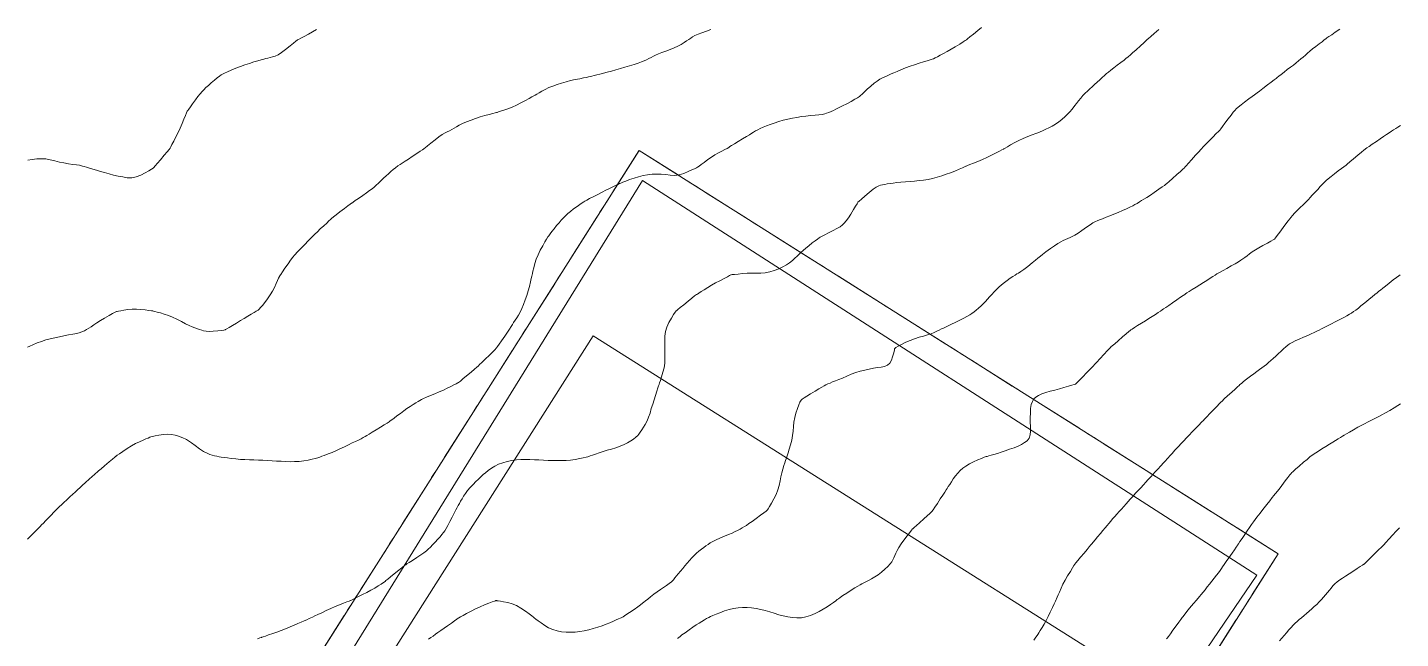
# Model space of a CAD drawing. Extents: x 1167426 to 1167809, y 644566 to 644831.
# Drawn here: x 1167426.5 to 1167653.6, y 644730.4 to 644831.5 of the extents above; entities that cross this region are included whole.
import ezdxf

# ---------------------------------------------------------------- set-up
doc = ezdxf.new("R2010")
doc.units = 0
doc.linetypes.add('DASHED', pattern=[6, 4, -2])
doc.linetypes.add('PHANTOM', pattern=[13, 8, -1, 1, -1, 1, -1])
for name, color, linetype, lineweight in [('C-SITE-N', 6, 'Continuous', 0), ('C-STRM-AREA', 150, 'PHANTOM', 0), ('C-TOPO-MAJR-E', 32, 'DASHED', 0), ('V-PROP-BNDY', 7, 'Continuous', 0)]:
    doc.layers.add(name, color=color, linetype=linetype, lineweight=lineweight)

msp = doc.modelspace()

# ---------------------------------------------------------------- linework, layer by layer
at = {"layer": 'C-SITE-N'}
for points in [[(1167533.69, 644634.31), (1167451.56, 644682.1), (1167528.24, 644806.15), (1167629.87, 644740.82), (1167561.87, 644640.88), (1167559.79, 644637.99), (1167557.21, 644635.52), (1167554.24, 644633.53), (1167550.95, 644632.1), (1167547.45, 644631.28), (1167543.86, 644631.09), (1167540.29, 644631.55), (1167536.87, 644632.63), (1167533.69, 644634.31)], [(1167545.41, 644656.48), (1167569.17, 644661.81), (1167608.85, 644724.39), (1167520.07, 644780.45), (1167471.28, 644703.49), (1167545.41, 644656.48)]]:
    msp.add_lwpolyline(points, close=True, dxfattribs=at)
at = {"layer": 'C-STRM-AREA'}
msp.add_lwpolyline([(1167531.22, 644629.96), (1167446.77, 644683.51), (1167527.68, 644811.12), (1167633.37, 644744.38), (1167565.72, 644637.69), (1167563.07, 644634.23), (1167559.87, 644631.28), (1167556.2, 644628.93), (1167552.18, 644627.25), (1167547.92, 644626.3), (1167543.57, 644626.1), (1167539.25, 644626.66), (1167535.09, 644627.96), (1167531.22, 644629.96)], close=True, dxfattribs=at)
at = {"layer": 'C-TOPO-MAJR-E'}
for points in [[(1167539.53, 644831.15), (1167538.8, 644830.88), (1167538.06, 644830.61), (1167537.42, 644830.36), (1167536.91, 644830.13), (1167536.51, 644829.91), (1167536.22, 644829.72), (1167535.89, 644829.49), (1167535.52, 644829.24), (1167535.1, 644828.96), (1167534.63, 644828.66), (1167534.1, 644828.36), (1167533.49, 644828.08), (1167532.82, 644827.81), (1167532.07, 644827.55), (1167531.42, 644827.31), (1167530.86, 644827.09), (1167530.4, 644826.89), (1167530.04, 644826.7), (1167529.67, 644826.52), (1167529.3, 644826.33), (1167528.92, 644826.14), (1167528.53, 644825.96), (1167528.05, 644825.76), (1167527.49, 644825.56), (1167526.83, 644825.35), (1167526.08, 644825.14), (1167525.33, 644824.92), (1167524.58, 644824.7), (1167523.83, 644824.48), (1167523.09, 644824.26), (1167522.4, 644824.07), (1167521.76, 644823.9), (1167521.19, 644823.75), (1167520.68, 644823.62), (1167520.23, 644823.51), (1167519.86, 644823.42), (1167519.55, 644823.35), (1167519.32, 644823.29), (1167518.96, 644823.21), (1167518.47, 644823.11), (1167517.85, 644822.99), (1167517.1, 644822.84), (1167516.35, 644822.67), (1167515.6, 644822.48), (1167514.85, 644822.27), (1167514.1, 644822.03), (1167513.4, 644821.78), (1167512.75, 644821.51), (1167512.15, 644821.22), (1167511.6, 644820.91), (1167511.14, 644820.64), (1167510.76, 644820.44), (1167510.48, 644820.28), (1167510.28, 644820.17), (1167509.95, 644819.99), (1167509.48, 644819.73), (1167508.86, 644819.39), (1167508.12, 644818.98), (1167507.38, 644818.61), (1167506.67, 644818.29), (1167505.97, 644818.01), (1167505.29, 644817.79), (1167504.76, 644817.61), (1167504.39, 644817.49), (1167504.17, 644817.42), (1167504.1, 644817.4), (1167503.86, 644817.34), (1167503.45, 644817.23), (1167502.88, 644817.08), (1167502.13, 644816.89), (1167501.38, 644816.67), (1167500.63, 644816.43), (1167499.88, 644816.15), (1167499.13, 644815.85), (1167498.48, 644815.57), (1167497.91, 644815.3), (1167497.44, 644815.04), (1167497.06, 644814.81), (1167496.68, 644814.59), (1167496.31, 644814.38), (1167495.94, 644814.2), (1167495.57, 644814.03), (1167495.11, 644813.75), (1167494.57, 644813.38), (1167493.94, 644812.9), (1167493.22, 644812.32), (1167492.68, 644811.88), (1167492.3, 644811.58), (1167492.1, 644811.42), (1167492.07, 644811.39), (1167491.86, 644811.25), (1167491.47, 644810.99), (1167490.9, 644810.61), (1167490.15, 644810.12), (1167489.5, 644809.69), (1167488.95, 644809.33), (1167488.49, 644809.03), (1167488.12, 644808.8), (1167487.76, 644808.55), (1167487.38, 644808.27), (1167487, 644807.96), (1167486.62, 644807.63), (1167486.22, 644807.27), (1167485.81, 644806.9), (1167485.39, 644806.51), (1167484.97, 644806.09), (1167484.56, 644805.71), (1167484.19, 644805.37), (1167483.84, 644805.06), (1167483.52, 644804.79), (1167483.1, 644804.47), (1167482.59, 644804.09), (1167481.98, 644803.67), (1167481.27, 644803.19), (1167480.73, 644802.82), (1167480.35, 644802.57), (1167480.15, 644802.42), (1167480.11, 644802.39), (1167479.89, 644802.22), (1167479.5, 644801.93), (1167478.93, 644801.5), (1167478.18, 644800.94), (1167477.57, 644800.48), (1167477.12, 644800.12), (1167476.81, 644799.87), (1167476.64, 644799.71), (1167476.37, 644799.46), (1167476, 644799.11), (1167475.52, 644798.67), (1167474.94, 644798.13), (1167474.45, 644797.67), (1167474.05, 644797.29), (1167473.74, 644797), (1167473.53, 644796.8), (1167473.24, 644796.5), (1167472.87, 644796.12), (1167472.41, 644795.64), (1167471.87, 644795.08), (1167471.43, 644794.61), (1167471.07, 644794.24), (1167470.81, 644793.96), (1167470.64, 644793.77), (1167470.38, 644793.44), (1167470.03, 644792.98), (1167469.6, 644792.37), (1167469.08, 644791.62), (1167468.67, 644791.03), (1167468.38, 644790.61), (1167468.21, 644790.34), (1167468.16, 644790.24), (1167468.04, 644790), (1167467.87, 644789.62), (1167467.64, 644789.12), (1167467.35, 644788.47), (1167467.01, 644787.83), (1167466.64, 644787.21), (1167466.22, 644786.59), (1167465.77, 644785.98), (1167465.38, 644785.49), (1167465.06, 644785.11), (1167464.81, 644784.86), (1167464.63, 644784.72), (1167464.35, 644784.53), (1167463.98, 644784.3), (1167463.51, 644784.01), (1167462.94, 644783.68), (1167462.34, 644783.33), (1167461.72, 644782.96), (1167461.07, 644782.56), (1167460.4, 644782.14), (1167459.88, 644781.82), (1167459.5, 644781.6), (1167459.28, 644781.47), (1167459.2, 644781.43), (1167458.96, 644781.39), (1167458.55, 644781.34), (1167457.97, 644781.28), (1167457.22, 644781.21), (1167456.58, 644781.19), (1167456.05, 644781.21), (1167455.63, 644781.26), (1167455.32, 644781.36), (1167454.97, 644781.48), (1167454.6, 644781.62), (1167454.2, 644781.78), (1167453.76, 644781.95), (1167453.24, 644782.18), (1167452.65, 644782.46), (1167451.98, 644782.8), (1167451.23, 644783.19), (1167450.51, 644783.53), (1167449.81, 644783.82), (1167449.13, 644784.05), (1167448.48, 644784.24), (1167447.96, 644784.38), (1167447.59, 644784.48), (1167447.35, 644784.54), (1167447.26, 644784.56), (1167447, 644784.6), (1167446.58, 644784.66), (1167445.99, 644784.73), (1167445.24, 644784.82), (1167444.51, 644784.86), (1167443.8, 644784.85), (1167443.11, 644784.79), (1167442.44, 644784.68), (1167441.92, 644784.59), (1167441.54, 644784.53), (1167441.32, 644784.49), (1167441.24, 644784.48), (1167441, 644784.36), (1167440.58, 644784.14), (1167440, 644783.8), (1167439.26, 644783.36), (1167438.59, 644782.96), (1167437.99, 644782.59), (1167437.48, 644782.26), (1167437.05, 644781.96), (1167436.64, 644781.7), (1167436.27, 644781.48), (1167435.93, 644781.29), (1167435.61, 644781.14), (1167435.19, 644781), (1167434.66, 644780.86), (1167434.02, 644780.72), (1167433.27, 644780.59), (1167432.52, 644780.45), (1167431.77, 644780.3), (1167431.02, 644780.14), (1167430.27, 644779.97), (1167429.54, 644779.77), (1167428.81, 644779.53), (1167428.1, 644779.27), (1167427.4, 644778.97), (1167426.87, 644778.74), (1167426.49, 644778.57)], [(1167584.31, 644831.47), (1167583.71, 644830.98), (1167582.96, 644830.36), (1167582.4, 644829.9), (1167582.02, 644829.59), (1167581.83, 644829.43), (1167581.82, 644829.43), (1167581.63, 644829.31), (1167581.26, 644829.08), (1167580.7, 644828.73), (1167579.96, 644828.27), (1167579.27, 644827.86), (1167578.62, 644827.48), (1167578.03, 644827.15), (1167577.48, 644826.86), (1167577.02, 644826.62), (1167576.65, 644826.43), (1167576.36, 644826.3), (1167576.16, 644826.22), (1167575.82, 644826.1), (1167575.34, 644825.95), (1167574.73, 644825.76), (1167573.98, 644825.55), (1167573.23, 644825.31), (1167572.49, 644825.05), (1167571.74, 644824.77), (1167570.99, 644824.46), (1167570.35, 644824.2), (1167569.81, 644823.98), (1167569.37, 644823.79), (1167569.04, 644823.65), (1167568.69, 644823.49), (1167568.31, 644823.31), (1167567.92, 644823.11), (1167567.5, 644822.9), (1167567.04, 644822.6), (1167566.54, 644822.23), (1167565.99, 644821.77), (1167565.41, 644821.24), (1167564.93, 644820.8), (1167564.55, 644820.46), (1167564.28, 644820.21), (1167564.12, 644820.06), (1167563.81, 644819.85), (1167563.36, 644819.58), (1167562.76, 644819.24), (1167562.01, 644818.85), (1167561.34, 644818.5), (1167560.75, 644818.21), (1167560.24, 644817.95), (1167559.82, 644817.75), (1167559.42, 644817.57), (1167559.04, 644817.42), (1167558.69, 644817.29), (1167558.37, 644817.19), (1167557.94, 644817.09), (1167557.41, 644817.01), (1167556.77, 644816.95), (1167556.02, 644816.89), (1167555.27, 644816.82), (1167554.52, 644816.72), (1167553.77, 644816.6), (1167553.03, 644816.47), (1167552.28, 644816.31), (1167551.53, 644816.12), (1167550.78, 644815.9), (1167550.03, 644815.66), (1167549.35, 644815.43), (1167548.74, 644815.2), (1167548.19, 644814.98), (1167547.72, 644814.77), (1167547.29, 644814.56), (1167546.92, 644814.36), (1167546.59, 644814.17), (1167546.32, 644813.98), (1167545.93, 644813.73), (1167545.42, 644813.41), (1167544.79, 644813.03), (1167544.04, 644812.59), (1167543.44, 644812.23), (1167542.98, 644811.95), (1167542.67, 644811.75), (1167542.5, 644811.63), (1167542.23, 644811.47), (1167541.86, 644811.27), (1167541.38, 644811.02), (1167540.8, 644810.73), (1167540.21, 644810.39), (1167539.63, 644810.02), (1167539.03, 644809.6), (1167538.44, 644809.15), (1167537.95, 644808.78), (1167537.58, 644808.51), (1167537.31, 644808.33), (1167537.16, 644808.24), (1167536.86, 644808.1), (1167536.41, 644807.89), (1167535.81, 644807.63), (1167535.06, 644807.31), (1167534.31, 644807.1), (1167533.56, 644807), (1167532.82, 644807.01), (1167532.07, 644807.14), (1167531.32, 644807.21), (1167530.57, 644807.22), (1167529.82, 644807.19), (1167529.07, 644807.09), (1167528.33, 644806.95), (1167527.58, 644806.78), (1167526.83, 644806.55), (1167526.08, 644806.29), (1167525.47, 644806.06), (1167524.99, 644805.88), (1167524.65, 644805.73), (1167524.44, 644805.63), (1167524.15, 644805.48), (1167523.78, 644805.3), (1167523.32, 644805.09), (1167522.78, 644804.83), (1167522.18, 644804.55), (1167521.54, 644804.22), (1167520.84, 644803.86), (1167520.09, 644803.47), (1167519.49, 644803.15), (1167519.02, 644802.91), (1167518.7, 644802.73), (1167518.53, 644802.63), (1167518.25, 644802.45), (1167517.88, 644802.19), (1167517.4, 644801.85), (1167516.83, 644801.44), (1167516.32, 644801.04), (1167515.87, 644800.67), (1167515.48, 644800.32), (1167515.16, 644799.98), (1167514.8, 644799.6), (1167514.43, 644799.16), (1167514.03, 644798.68), (1167513.61, 644798.15), (1167513.26, 644797.69), (1167512.97, 644797.32), (1167512.75, 644797.02), (1167512.59, 644796.81), (1167512.37, 644796.46), (1167512.08, 644795.98), (1167511.73, 644795.36), (1167511.31, 644794.61), (1167510.95, 644793.87), (1167510.65, 644793.14), (1167510.42, 644792.41), (1167510.25, 644791.69), (1167510.12, 644791.14), (1167510.03, 644790.76), (1167509.98, 644790.56), (1167509.97, 644790.54), (1167509.92, 644790.33), (1167509.83, 644789.94), (1167509.69, 644789.38), (1167509.52, 644788.63), (1167509.32, 644787.88), (1167509.09, 644787.13), (1167508.84, 644786.38), (1167508.56, 644785.63), (1167508.28, 644784.96), (1167508, 644784.38), (1167507.72, 644783.87), (1167507.43, 644783.45), (1167507.16, 644783.05), (1167506.92, 644782.67), (1167506.71, 644782.32), (1167506.52, 644782), (1167506.25, 644781.57), (1167505.89, 644781.04), (1167505.45, 644780.39), (1167504.93, 644779.64), (1167504.52, 644779.07), (1167504.24, 644778.67), (1167504.09, 644778.45), (1167504.05, 644778.4), (1167503.85, 644778.18), (1167503.47, 644777.81), (1167502.92, 644777.27), (1167502.2, 644776.58), (1167501.65, 644776.04), (1167501.28, 644775.68), (1167501.08, 644775.48), (1167501.05, 644775.44), (1167500.84, 644775.26), (1167500.45, 644774.93), (1167499.88, 644774.45), (1167499.13, 644773.82), (1167498.54, 644773.32), (1167498.1, 644772.97), (1167497.81, 644772.75), (1167497.67, 644772.66), (1167497.41, 644772.52), (1167497.04, 644772.33), (1167496.55, 644772.08), (1167495.94, 644771.78), (1167495.29, 644771.48), (1167494.61, 644771.18), (1167493.9, 644770.87), (1167493.15, 644770.56), (1167492.52, 644770.29), (1167492.03, 644770.07), (1167491.65, 644769.89), (1167491.41, 644769.75), (1167491.1, 644769.56), (1167490.72, 644769.34), (1167490.29, 644769.06), (1167489.78, 644768.75), (1167489.26, 644768.4), (1167488.73, 644768.03), (1167488.18, 644767.62), (1167487.61, 644767.19), (1167487.13, 644766.84), (1167486.76, 644766.56), (1167486.48, 644766.36), (1167486.3, 644766.23), (1167485.98, 644766.02), (1167485.52, 644765.73), (1167484.91, 644765.34), (1167484.16, 644764.87), (1167483.54, 644764.48), (1167483.03, 644764.17), (1167482.64, 644763.94), (1167482.37, 644763.78), (1167482.05, 644763.61), (1167481.67, 644763.42), (1167481.25, 644763.21), (1167480.77, 644762.98), (1167480.22, 644762.72), (1167479.61, 644762.42), (1167478.93, 644762.09), (1167478.18, 644761.73), (1167477.51, 644761.41), (1167476.92, 644761.15), (1167476.41, 644760.95), (1167475.97, 644760.79), (1167475.57, 644760.65), (1167475.19, 644760.51), (1167474.85, 644760.39), (1167474.53, 644760.27), (1167474.11, 644760.15), (1167473.58, 644760.03), (1167472.94, 644759.9), (1167472.19, 644759.77), (1167471.44, 644759.68), (1167470.69, 644759.63), (1167469.94, 644759.62), (1167469.2, 644759.65), (1167468.45, 644759.69), (1167467.7, 644759.73), (1167466.95, 644759.77), (1167466.2, 644759.82), (1167465.45, 644759.86), (1167464.7, 644759.89), (1167463.96, 644759.91), (1167463.21, 644759.93), (1167462.46, 644759.97), (1167461.71, 644760.01), (1167460.96, 644760.08), (1167460.21, 644760.16), (1167459.56, 644760.24), (1167459.01, 644760.31), (1167458.55, 644760.38), (1167458.19, 644760.45), (1167457.83, 644760.53), (1167457.45, 644760.61), (1167457.07, 644760.7), (1167456.68, 644760.8), (1167456.2, 644761.01), (1167455.63, 644761.33), (1167454.97, 644761.77), (1167454.23, 644762.32), (1167453.61, 644762.76), (1167453.14, 644763.08), (1167452.8, 644763.3), (1167452.6, 644763.4), (1167452.32, 644763.52), (1167451.94, 644763.66), (1167451.48, 644763.82), (1167450.93, 644764.01), (1167450.33, 644764.11), (1167449.68, 644764.15), (1167448.99, 644764.11), (1167448.24, 644764), (1167447.64, 644763.9), (1167447.19, 644763.8), (1167446.89, 644763.72), (1167446.74, 644763.66), (1167446.48, 644763.54), (1167446.1, 644763.38), (1167445.62, 644763.18), (1167445.02, 644762.93), (1167444.38, 644762.61), (1167443.72, 644762.24), (1167443.01, 644761.8), (1167442.27, 644761.31), (1167441.72, 644760.93), (1167441.34, 644760.68), (1167441.15, 644760.55), (1167441.14, 644760.54), (1167440.95, 644760.38), (1167440.57, 644760.06), (1167440, 644759.59), (1167439.26, 644758.96), (1167438.66, 644758.46), (1167438.23, 644758.09), (1167437.95, 644757.84), (1167437.83, 644757.73), (1167437.58, 644757.51), (1167437.21, 644757.17), (1167436.71, 644756.72), (1167436.08, 644756.16), (1167435.56, 644755.7), (1167435.15, 644755.32), (1167434.85, 644755.04), (1167434.65, 644754.85), (1167434.37, 644754.59), (1167434, 644754.24), (1167433.53, 644753.81), (1167432.98, 644753.31), (1167432.5, 644752.87), (1167432.1, 644752.49), (1167431.78, 644752.19), (1167431.54, 644751.94), (1167431.23, 644751.63), (1167430.85, 644751.25), (1167430.41, 644750.79), (1167429.91, 644750.27), (1167429.48, 644749.82), (1167429.12, 644749.45), (1167428.83, 644749.15), (1167428.61, 644748.92), (1167428.32, 644748.62), (1167427.95, 644748.24), (1167427.49, 644747.79), (1167426.96, 644747.26), (1167426.5, 644746.8)], [(1167474.32, 644831.13), (1167473.67, 644830.76), (1167472.98, 644830.38), (1167472.26, 644829.99), (1167471.72, 644829.7), (1167471.34, 644829.5), (1167471.14, 644829.4), (1167471.11, 644829.38), (1167470.9, 644829.22), (1167470.51, 644828.9), (1167469.94, 644828.43), (1167469.2, 644827.82), (1167468.53, 644827.32), (1167467.95, 644826.96), (1167467.45, 644826.72), (1167467.03, 644826.6), (1167466.64, 644826.49), (1167466.26, 644826.4), (1167465.91, 644826.31), (1167465.58, 644826.23), (1167465.14, 644826.11), (1167464.6, 644825.95), (1167463.96, 644825.76), (1167463.21, 644825.52), (1167462.46, 644825.27), (1167461.71, 644825), (1167460.96, 644824.71), (1167460.21, 644824.4), (1167459.6, 644824.14), (1167459.11, 644823.92), (1167458.76, 644823.75), (1167458.54, 644823.62), (1167458.24, 644823.41), (1167457.86, 644823.12), (1167457.41, 644822.75), (1167456.89, 644822.29), (1167456.42, 644821.88), (1167456.02, 644821.51), (1167455.68, 644821.17), (1167455.4, 644820.88), (1167455.07, 644820.5), (1167454.7, 644820.04), (1167454.28, 644819.49), (1167453.81, 644818.85), (1167453.44, 644818.35), (1167453.17, 644817.97), (1167453, 644817.73), (1167452.93, 644817.61), (1167452.8, 644817.34), (1167452.62, 644816.91), (1167452.38, 644816.32), (1167452.08, 644815.57), (1167451.76, 644814.83), (1167451.43, 644814.09), (1167451.06, 644813.36), (1167450.68, 644812.63), (1167450.39, 644812.08), (1167450.19, 644811.71), (1167450.09, 644811.51), (1167450.08, 644811.49), (1167449.91, 644811.28), (1167449.59, 644810.9), (1167449.12, 644810.33), (1167448.5, 644809.58), (1167448, 644809), (1167447.63, 644808.57), (1167447.39, 644808.29), (1167447.28, 644808.18), (1167447.01, 644808), (1167446.58, 644807.74), (1167445.99, 644807.42), (1167445.24, 644807.01), (1167444.49, 644806.74), (1167443.75, 644806.61), (1167443, 644806.61), (1167442.25, 644806.74), (1167441.5, 644806.88), (1167440.75, 644807.05), (1167440, 644807.24), (1167439.26, 644807.45), (1167438.55, 644807.65), (1167437.9, 644807.84), (1167437.29, 644808.03), (1167436.73, 644808.2), (1167436.26, 644808.34), (1167435.88, 644808.46), (1167435.6, 644808.54), (1167435.42, 644808.59), (1167435.09, 644808.66), (1167434.62, 644808.74), (1167434.02, 644808.82), (1167433.27, 644808.92), (1167432.52, 644809.05), (1167431.77, 644809.2), (1167431.02, 644809.38), (1167430.27, 644809.58), (1167429.53, 644809.71), (1167428.78, 644809.76), (1167428.03, 644809.74), (1167427.28, 644809.64), (1167426.58, 644809.5)], [(1167613.65, 644831.13), (1167612.9, 644830.48), (1167612.34, 644829.99), (1167611.95, 644829.66), (1167611.74, 644829.48), (1167611.71, 644829.46), (1167611.51, 644829.27), (1167611.14, 644828.93), (1167610.59, 644828.43), (1167609.87, 644827.76), (1167609.3, 644827.25), (1167608.88, 644826.87), (1167608.62, 644826.64), (1167608.51, 644826.56), (1167608.26, 644826.37), (1167607.89, 644826.08), (1167607.38, 644825.7), (1167606.75, 644825.21), (1167606.19, 644824.78), (1167605.71, 644824.41), (1167605.31, 644824.09), (1167604.99, 644823.83), (1167604.65, 644823.53), (1167604.27, 644823.19), (1167603.87, 644822.82), (1167603.44, 644822.42), (1167603.03, 644822.03), (1167602.62, 644821.65), (1167602.23, 644821.29), (1167601.84, 644820.95), (1167601.47, 644820.58), (1167601.09, 644820.19), (1167600.72, 644819.77), (1167600.36, 644819.32), (1167600.03, 644818.91), (1167599.74, 644818.54), (1167599.49, 644818.2), (1167599.28, 644817.9), (1167598.98, 644817.55), (1167598.61, 644817.16), (1167598.15, 644816.73), (1167597.62, 644816.26), (1167597.08, 644815.84), (1167596.53, 644815.46), (1167595.99, 644815.14), (1167595.43, 644814.86), (1167594.97, 644814.63), (1167594.6, 644814.45), (1167594.31, 644814.32), (1167594.11, 644814.23), (1167593.78, 644814.09), (1167593.31, 644813.91), (1167592.7, 644813.69), (1167591.95, 644813.42), (1167591.21, 644813.12), (1167590.5, 644812.79), (1167589.8, 644812.43), (1167589.12, 644812.04), (1167588.59, 644811.74), (1167588.22, 644811.52), (1167588, 644811.39), (1167587.93, 644811.35), (1167587.69, 644811.22), (1167587.29, 644811.01), (1167586.71, 644810.71), (1167585.96, 644810.32), (1167585.21, 644809.96), (1167584.46, 644809.62), (1167583.71, 644809.3), (1167582.96, 644809), (1167582.39, 644808.77), (1167582, 644808.61), (1167581.78, 644808.52), (1167581.73, 644808.5), (1167581.52, 644808.41), (1167581.15, 644808.25), (1167580.61, 644808.02), (1167579.9, 644807.72), (1167579.19, 644807.44), (1167578.46, 644807.17), (1167577.73, 644806.93), (1167576.98, 644806.69), (1167576.23, 644806.5), (1167575.48, 644806.34), (1167574.73, 644806.22), (1167573.98, 644806.14), (1167573.23, 644806.06), (1167572.49, 644805.99), (1167571.74, 644805.92), (1167570.99, 644805.86), (1167570.31, 644805.8), (1167569.71, 644805.73), (1167569.19, 644805.66), (1167568.73, 644805.58), (1167568.32, 644805.51), (1167567.94, 644805.43), (1167567.61, 644805.35), (1167567.31, 644805.27), (1167566.91, 644805.06), (1167566.38, 644804.7), (1167565.75, 644804.19), (1167565, 644803.55), (1167564.44, 644803.06), (1167564.06, 644802.72), (1167563.86, 644802.54), (1167563.85, 644802.51), (1167563.72, 644802.31), (1167563.49, 644801.92), (1167563.16, 644801.35), (1167562.71, 644800.6), (1167562.3, 644799.97), (1167561.93, 644799.46), (1167561.6, 644799.07), (1167561.32, 644798.8), (1167560.91, 644798.51), (1167560.4, 644798.19), (1167559.76, 644797.85), (1167559.01, 644797.49), (1167558.41, 644797.18), (1167557.94, 644796.95), (1167557.62, 644796.77), (1167557.45, 644796.66), (1167557.17, 644796.46), (1167556.8, 644796.18), (1167556.32, 644795.81), (1167555.75, 644795.36), (1167555.25, 644794.95), (1167554.81, 644794.57), (1167554.44, 644794.24), (1167554.14, 644793.94), (1167553.8, 644793.62), (1167553.43, 644793.28), (1167553.02, 644792.92), (1167552.57, 644792.55), (1167552.05, 644792.19), (1167551.45, 644791.85), (1167550.78, 644791.53), (1167550.03, 644791.24), (1167549.28, 644791.02), (1167548.53, 644790.88), (1167547.79, 644790.81), (1167547.04, 644790.83), (1167546.29, 644790.82), (1167545.54, 644790.79), (1167544.79, 644790.74), (1167544.04, 644790.67), (1167543.47, 644790.61), (1167543.09, 644790.57), (1167542.88, 644790.54), (1167542.85, 644790.52), (1167542.64, 644790.42), (1167542.27, 644790.22), (1167541.72, 644789.94), (1167541, 644789.57), (1167540.32, 644789.19), (1167539.66, 644788.82), (1167539.03, 644788.44), (1167538.43, 644788.07), (1167537.95, 644787.76), (1167537.57, 644787.53), (1167537.31, 644787.36), (1167537.16, 644787.27), (1167536.86, 644787.05), (1167536.41, 644786.69), (1167535.81, 644786.2), (1167535.06, 644785.58), (1167534.49, 644785.11), (1167534.08, 644784.78), (1167533.85, 644784.6), (1167533.79, 644784.57), (1167533.63, 644784.35), (1167533.38, 644783.96), (1167533.04, 644783.39), (1167532.6, 644782.64), (1167532.27, 644781.89), (1167532.04, 644781.14), (1167531.92, 644780.39), (1167531.91, 644779.64), (1167531.91, 644778.9), (1167531.92, 644778.15), (1167531.93, 644777.4), (1167531.95, 644776.65), (1167531.91, 644775.9), (1167531.8, 644775.15), (1167531.62, 644774.41), (1167531.39, 644773.66), (1167531.2, 644773.08), (1167531.07, 644772.68), (1167531, 644772.46), (1167530.98, 644772.41), (1167530.9, 644772.2), (1167530.78, 644771.82), (1167530.6, 644771.29), (1167530.37, 644770.59), (1167530.14, 644769.88), (1167529.92, 644769.15), (1167529.69, 644768.42), (1167529.48, 644767.67), (1167529.24, 644766.98), (1167528.98, 644766.36), (1167528.7, 644765.8), (1167528.4, 644765.31), (1167528.12, 644764.87), (1167527.87, 644764.5), (1167527.64, 644764.19), (1167527.44, 644763.93), (1167527.15, 644763.66), (1167526.77, 644763.37), (1167526.31, 644763.07), (1167525.77, 644762.75), (1167525.18, 644762.45), (1167524.53, 644762.18), (1167523.83, 644761.94), (1167523.09, 644761.72), (1167522.37, 644761.51), (1167521.7, 644761.3), (1167521.06, 644761.09), (1167520.46, 644760.87), (1167519.97, 644760.71), (1167519.59, 644760.58), (1167519.33, 644760.49), (1167519.19, 644760.44), (1167518.89, 644760.37), (1167518.44, 644760.28), (1167517.85, 644760.16), (1167517.1, 644760.01), (1167516.35, 644759.9), (1167515.6, 644759.83), (1167514.85, 644759.8), (1167514.1, 644759.8), (1167513.36, 644759.81), (1167512.61, 644759.83), (1167511.86, 644759.87), (1167511.11, 644759.91), (1167510.36, 644759.95), (1167509.61, 644759.97), (1167508.86, 644759.98), (1167508.12, 644759.98), (1167507.37, 644759.93), (1167506.62, 644759.82), (1167505.87, 644759.67), (1167505.12, 644759.46), (1167504.43, 644759.2), (1167503.8, 644758.9), (1167503.23, 644758.55), (1167502.72, 644758.16), (1167502.27, 644757.8), (1167501.9, 644757.49), (1167501.59, 644757.22), (1167501.36, 644756.99), (1167501.06, 644756.69), (1167500.69, 644756.32), (1167500.25, 644755.87), (1167499.75, 644755.35), (1167499.31, 644754.85), (1167498.94, 644754.38), (1167498.63, 644753.92), (1167498.38, 644753.49), (1167498.15, 644753.08), (1167497.94, 644752.71), (1167497.75, 644752.36), (1167497.57, 644752.05), (1167497.35, 644751.63), (1167497.07, 644751.09), (1167496.75, 644750.45), (1167496.37, 644749.71), (1167496.04, 644749.08), (1167495.76, 644748.57), (1167495.51, 644748.18), (1167495.32, 644747.91), (1167495.06, 644747.59), (1167494.74, 644747.21), (1167494.36, 644746.79), (1167493.93, 644746.31), (1167493.52, 644745.88), (1167493.15, 644745.5), (1167492.8, 644745.17), (1167492.49, 644744.89), (1167492.07, 644744.56), (1167491.55, 644744.19), (1167490.92, 644743.77), (1167490.19, 644743.3), (1167489.63, 644742.94), (1167489.26, 644742.71), (1167489.07, 644742.58), (1167489.05, 644742.58), (1167488.85, 644742.42), (1167488.47, 644742.11), (1167487.91, 644741.66), (1167487.16, 644741.05), (1167486.56, 644740.56), (1167486.1, 644740.19), (1167485.8, 644739.94), (1167485.64, 644739.8), (1167485.37, 644739.61), (1167485, 644739.37), (1167484.51, 644739.07), (1167483.93, 644738.72), (1167483.3, 644738.36), (1167482.63, 644738), (1167481.92, 644737.63), (1167481.17, 644737.26), (1167480.6, 644736.97), (1167480.2, 644736.77), (1167479.97, 644736.66), (1167479.92, 644736.64), (1167479.7, 644736.56), (1167479.33, 644736.42), (1167478.79, 644736.21), (1167478.1, 644735.95), (1167477.39, 644735.66), (1167476.67, 644735.35), (1167475.93, 644735.01), (1167475.18, 644734.64), (1167474.55, 644734.34), (1167474.05, 644734.1), (1167473.66, 644733.91), (1167473.39, 644733.79), (1167473.07, 644733.65), (1167472.69, 644733.48), (1167472.27, 644733.29), (1167471.79, 644733.07), (1167471.24, 644732.84), (1167470.62, 644732.58), (1167469.94, 644732.3), (1167469.2, 644731.99), (1167468.46, 644731.71), (1167467.75, 644731.44), (1167467.06, 644731.19), (1167466.38, 644730.96), (1167465.85, 644730.78), (1167465.48, 644730.65), (1167465.26, 644730.58), (1167465.19, 644730.55), (1167464.94, 644730.46), (1167464.53, 644730.33)], [(1167643.59, 644831.19), (1167642.84, 644830.68), (1167642.24, 644830.26), (1167641.78, 644829.95), (1167641.46, 644829.73), (1167641.29, 644829.6), (1167641.02, 644829.4), (1167640.65, 644829.12), (1167640.17, 644828.77), (1167639.59, 644828.33), (1167639.08, 644827.93), (1167638.62, 644827.55), (1167638.23, 644827.21), (1167637.89, 644826.89), (1167637.54, 644826.58), (1167637.16, 644826.26), (1167636.77, 644825.94), (1167636.36, 644825.61), (1167635.91, 644825.26), (1167635.42, 644824.89), (1167634.9, 644824.49), (1167634.35, 644824.07), (1167633.88, 644823.71), (1167633.51, 644823.42), (1167633.23, 644823.21), (1167633.03, 644823.05), (1167632.7, 644822.8), (1167632.23, 644822.43), (1167631.62, 644821.96), (1167630.87, 644821.39), (1167630.3, 644820.95), (1167629.91, 644820.65), (1167629.7, 644820.49), (1167629.67, 644820.47), (1167629.46, 644820.32), (1167629.09, 644820.05), (1167628.54, 644819.64), (1167627.83, 644819.12), (1167627.24, 644818.66), (1167626.78, 644818.29), (1167626.45, 644817.99), (1167626.25, 644817.77), (1167625.96, 644817.43), (1167625.59, 644816.95), (1167625.13, 644816.35), (1167624.58, 644815.62), (1167624.16, 644815.07), (1167623.88, 644814.69), (1167623.73, 644814.5), (1167623.72, 644814.48), (1167623.52, 644814.28), (1167623.15, 644813.9), (1167622.59, 644813.33), (1167621.86, 644812.59), (1167621.31, 644812.03), (1167620.94, 644811.66), (1167620.76, 644811.47), (1167620.75, 644811.46), (1167620.58, 644811.27), (1167620.24, 644810.9), (1167619.73, 644810.33), (1167619.06, 644809.58), (1167618.54, 644809), (1167618.17, 644808.58), (1167617.95, 644808.33), (1167617.88, 644808.24), (1167617.64, 644808.01), (1167617.23, 644807.64), (1167616.65, 644807.12), (1167615.9, 644806.47), (1167615.34, 644805.98), (1167614.96, 644805.65), (1167614.77, 644805.48), (1167614.76, 644805.47), (1167614.57, 644805.34), (1167614.2, 644805.08), (1167613.64, 644804.7), (1167612.9, 644804.18), (1167612.24, 644803.74), (1167611.67, 644803.36), (1167611.19, 644803.06), (1167610.8, 644802.83), (1167610.42, 644802.6), (1167610.05, 644802.37), (1167609.68, 644802.16), (1167609.32, 644801.95), (1167608.87, 644801.71), (1167608.32, 644801.46), (1167607.66, 644801.18), (1167606.92, 644800.88), (1167606.21, 644800.59), (1167605.54, 644800.32), (1167604.91, 644800.07), (1167604.32, 644799.83), (1167603.83, 644799.64), (1167603.46, 644799.49), (1167603.19, 644799.37), (1167603.04, 644799.3), (1167602.73, 644799.12), (1167602.28, 644798.82), (1167601.68, 644798.41), (1167600.93, 644797.89), (1167600.28, 644797.46), (1167599.74, 644797.12), (1167599.3, 644796.87), (1167598.96, 644796.72), (1167598.6, 644796.55), (1167598.23, 644796.38), (1167597.83, 644796.2), (1167597.43, 644796.01), (1167596.94, 644795.73), (1167596.36, 644795.36), (1167595.71, 644794.89), (1167594.98, 644794.33), (1167594.42, 644793.91), (1167594.05, 644793.62), (1167593.85, 644793.47), (1167593.84, 644793.46), (1167593.64, 644793.3), (1167593.26, 644792.99), (1167592.7, 644792.53), (1167591.95, 644791.92), (1167591.32, 644791.43), (1167590.82, 644791.07), (1167590.44, 644790.82), (1167590.18, 644790.69), (1167589.86, 644790.51), (1167589.49, 644790.26), (1167589.06, 644789.97), (1167588.57, 644789.61), (1167588.09, 644789.25), (1167587.64, 644788.87), (1167587.2, 644788.49), (1167586.78, 644788.09), (1167586.38, 644787.7), (1167586.01, 644787.31), (1167585.66, 644786.92), (1167585.33, 644786.53), (1167584.98, 644786.14), (1167584.62, 644785.77), (1167584.23, 644785.4), (1167583.83, 644785.05), (1167583.44, 644784.72), (1167583.07, 644784.42), (1167582.71, 644784.16), (1167582.36, 644783.93), (1167581.91, 644783.66), (1167581.37, 644783.36), (1167580.72, 644783.03), (1167579.97, 644782.67), (1167579.33, 644782.36), (1167578.79, 644782.1), (1167578.36, 644781.9), (1167578.04, 644781.74), (1167577.69, 644781.58), (1167577.32, 644781.4), (1167576.92, 644781.21), (1167576.49, 644781), (1167575.99, 644780.8), (1167575.4, 644780.6), (1167574.73, 644780.4), (1167573.98, 644780.2), (1167573.24, 644779.96), (1167572.5, 644779.69), (1167571.77, 644779.38), (1167571.05, 644779.04), (1167570.5, 644778.74), (1167570.13, 644778.49), (1167569.93, 644778.28), (1167569.9, 644778.12), (1167569.84, 644777.85), (1167569.73, 644777.47), (1167569.59, 644776.99), (1167569.4, 644776.41), (1167569.12, 644775.94), (1167568.74, 644775.6), (1167568.28, 644775.39), (1167567.71, 644775.29), (1167567.11, 644775.19), (1167566.45, 644775.07), (1167565.75, 644774.93), (1167565, 644774.78), (1167564.25, 644774.59), (1167563.5, 644774.36), (1167562.76, 644774.08), (1167562.01, 644773.75), (1167561.33, 644773.46), (1167560.71, 644773.21), (1167560.16, 644772.99), (1167559.68, 644772.81), (1167559.25, 644772.64), (1167558.87, 644772.48), (1167558.55, 644772.33), (1167558.29, 644772.19), (1167557.9, 644771.97), (1167557.4, 644771.68), (1167556.77, 644771.31), (1167556.02, 644770.86), (1167555.41, 644770.49), (1167554.95, 644770.18), (1167554.64, 644769.95), (1167554.47, 644769.78), (1167554.28, 644769.48), (1167554.07, 644769.02), (1167553.85, 644768.42), (1167553.61, 644767.67), (1167553.42, 644766.92), (1167553.28, 644766.17), (1167553.19, 644765.42), (1167553.15, 644764.68), (1167553.06, 644763.93), (1167552.92, 644763.18), (1167552.74, 644762.43), (1167552.51, 644761.68), (1167552.32, 644761.07), (1167552.17, 644760.61), (1167552.07, 644760.28), (1167552, 644760.09), (1167551.91, 644759.81), (1167551.79, 644759.44), (1167551.64, 644758.97), (1167551.46, 644758.41), (1167551.3, 644757.8), (1167551.14, 644757.14), (1167550.98, 644756.44), (1167550.84, 644755.69), (1167550.62, 644754.95), (1167550.33, 644754.21), (1167549.98, 644753.48), (1167549.55, 644752.75), (1167549.23, 644752.2), (1167549, 644751.83), (1167548.89, 644751.63), (1167548.87, 644751.61), (1167548.67, 644751.46), (1167548.3, 644751.17), (1167547.75, 644750.76), (1167547.01, 644750.21), (1167546.38, 644749.75), (1167545.85, 644749.38), (1167545.42, 644749.09), (1167545.09, 644748.89), (1167544.74, 644748.68), (1167544.37, 644748.47), (1167543.97, 644748.26), (1167543.55, 644748.05), (1167543.05, 644747.81), (1167542.46, 644747.56), (1167541.8, 644747.28), (1167541.05, 644746.98), (1167540.4, 644746.7), (1167539.86, 644746.43), (1167539.42, 644746.18), (1167539.09, 644745.94), (1167538.73, 644745.69), (1167538.36, 644745.42), (1167537.97, 644745.14), (1167537.55, 644744.83), (1167537.15, 644744.5), (1167536.76, 644744.12), (1167536.38, 644743.71), (1167536.01, 644743.27), (1167535.64, 644742.82), (1167535.26, 644742.38), (1167534.89, 644741.94), (1167534.51, 644741.5), (1167534.16, 644741.09), (1167533.86, 644740.72), (1167533.58, 644740.38), (1167533.34, 644740.07), (1167533.04, 644739.76), (1167532.66, 644739.45), (1167532.22, 644739.14), (1167531.71, 644738.83), (1167531.19, 644738.48), (1167530.66, 644738.11), (1167530.11, 644737.7), (1167529.55, 644737.26), (1167529.09, 644736.9), (1167528.71, 644736.59), (1167528.43, 644736.36), (1167528.24, 644736.2), (1167527.91, 644735.95), (1167527.44, 644735.61), (1167526.83, 644735.18), (1167526.08, 644734.67), (1167525.48, 644734.26), (1167525.02, 644733.97), (1167524.7, 644733.79), (1167524.53, 644733.72), (1167524.26, 644733.6), (1167523.89, 644733.44), (1167523.41, 644733.23), (1167522.83, 644732.98), (1167522.21, 644732.73), (1167521.55, 644732.49), (1167520.84, 644732.25), (1167520.09, 644732.02), (1167519.34, 644731.82), (1167518.6, 644731.66), (1167517.85, 644731.53), (1167517.1, 644731.43), (1167516.35, 644731.39), (1167515.6, 644731.41), (1167514.85, 644731.49), (1167514.1, 644731.62), (1167513.39, 644731.84), (1167512.71, 644732.13), (1167512.07, 644732.5), (1167511.46, 644732.94), (1167510.97, 644733.31), (1167510.59, 644733.59), (1167510.34, 644733.8), (1167510.2, 644733.92), (1167509.91, 644734.14), (1167509.46, 644734.47), (1167508.86, 644734.89), (1167508.12, 644735.4), (1167507.38, 644735.82), (1167506.66, 644736.13), (1167505.95, 644736.34), (1167505.26, 644736.45), (1167504.72, 644736.53), (1167504.35, 644736.59), (1167504.13, 644736.62), (1167504.08, 644736.63), (1167504.03, 644736.64), (1167503.99, 644736.64), (1167503.96, 644736.63), (1167503.94, 644736.62), (1167503.74, 644736.55), (1167503.36, 644736.41), (1167502.81, 644736.2), (1167502.09, 644735.93), (1167501.36, 644735.62), (1167500.63, 644735.28), (1167499.88, 644734.91), (1167499.13, 644734.51), (1167498.55, 644734.19), (1167498.12, 644733.95), (1167497.86, 644733.79), (1167497.76, 644733.72), (1167497.52, 644733.55), (1167497.15, 644733.29), (1167496.64, 644732.93), (1167495.99, 644732.47), (1167495.4, 644732.05), (1167494.87, 644731.68), (1167494.39, 644731.35), (1167493.98, 644731.06), (1167493.58, 644730.78), (1167493.21, 644730.52), (1167492.85, 644730.28)], [(1167653.63, 644815.23), (1167653.18, 644814.97), (1167652.84, 644814.76), (1167652.48, 644814.53), (1167652.11, 644814.29), (1167651.72, 644814.02), (1167651.31, 644813.74), (1167650.83, 644813.41), (1167650.28, 644813.03), (1167649.65, 644812.62), (1167648.95, 644812.15), (1167648.42, 644811.79), (1167648.04, 644811.54), (1167647.83, 644811.4), (1167647.78, 644811.36), (1167647.56, 644811.18), (1167647.16, 644810.84), (1167646.59, 644810.35), (1167645.84, 644809.72), (1167645.25, 644809.22), (1167644.82, 644808.87), (1167644.56, 644808.65), (1167644.45, 644808.58), (1167644.22, 644808.4), (1167643.84, 644808.12), (1167643.33, 644807.73), (1167642.69, 644807.25), (1167642.14, 644806.82), (1167641.68, 644806.44), (1167641.32, 644806.13), (1167641.05, 644805.86), (1167640.73, 644805.53), (1167640.36, 644805.14), (1167639.93, 644804.68), (1167639.45, 644804.15), (1167639.03, 644803.7), (1167638.68, 644803.33), (1167638.39, 644803.03), (1167638.17, 644802.81), (1167637.88, 644802.51), (1167637.5, 644802.14), (1167637.05, 644801.69), (1167636.52, 644801.16), (1167636.08, 644800.72), (1167635.73, 644800.34), (1167635.47, 644800.04), (1167635.3, 644799.82), (1167635.03, 644799.46), (1167634.67, 644798.97), (1167634.21, 644798.36), (1167633.66, 644797.61), (1167633.24, 644797.04), (1167632.96, 644796.65), (1167632.8, 644796.45), (1167632.78, 644796.42), (1167632.57, 644796.31), (1167632.18, 644796.1), (1167631.62, 644795.8), (1167630.87, 644795.41), (1167630.2, 644795.03), (1167629.61, 644794.67), (1167629.1, 644794.32), (1167628.67, 644793.99), (1167628.26, 644793.69), (1167627.89, 644793.41), (1167627.54, 644793.17), (1167627.23, 644792.96), (1167626.8, 644792.69), (1167626.27, 644792.38), (1167625.63, 644792.01), (1167624.88, 644791.6), (1167624.27, 644791.25), (1167623.8, 644790.99), (1167623.46, 644790.79), (1167623.26, 644790.68), (1167622.98, 644790.5), (1167622.6, 644790.27), (1167622.14, 644789.98), (1167621.59, 644789.63), (1167621.02, 644789.27), (1167620.42, 644788.89), (1167619.81, 644788.51), (1167619.17, 644788.11), (1167618.67, 644787.78), (1167618.29, 644787.54), (1167618.05, 644787.38), (1167617.94, 644787.3), (1167617.67, 644787.12), (1167617.24, 644786.82), (1167616.65, 644786.42), (1167615.9, 644785.91), (1167615.28, 644785.49), (1167614.79, 644785.16), (1167614.43, 644784.91), (1167614.2, 644784.75), (1167613.9, 644784.54), (1167613.53, 644784.3), (1167613.08, 644784), (1167612.56, 644783.66), (1167612.01, 644783.31), (1167611.42, 644782.93), (1167610.8, 644782.54), (1167610.14, 644782.13), (1167609.62, 644781.81), (1167609.25, 644781.57), (1167609.02, 644781.42), (1167608.93, 644781.35), (1167608.67, 644781.14), (1167608.25, 644780.78), (1167607.66, 644780.28), (1167606.92, 644779.63), (1167606.35, 644779.14), (1167605.95, 644778.8), (1167605.73, 644778.61), (1167605.69, 644778.58), (1167605.49, 644778.36), (1167605.12, 644777.97), (1167604.59, 644777.4), (1167603.89, 644776.65), (1167603.37, 644776.08), (1167603.02, 644775.7), (1167602.83, 644775.5), (1167602.82, 644775.48), (1167602.63, 644775.29), (1167602.27, 644774.91), (1167601.73, 644774.36), (1167601.02, 644773.63), (1167600.48, 644773.07), (1167600.11, 644772.7), (1167599.9, 644772.49), (1167599.86, 644772.47), (1167599.65, 644772.39), (1167599.25, 644772.27), (1167598.68, 644772.11), (1167597.93, 644771.9), (1167597.19, 644771.69), (1167596.44, 644771.48), (1167595.69, 644771.28), (1167594.94, 644771.09), (1167594.3, 644770.86), (1167593.76, 644770.6), (1167593.32, 644770.32), (1167592.99, 644770.01), (1167592.73, 644769.59), (1167592.55, 644769.06), (1167592.44, 644768.42), (1167592.4, 644767.67), (1167592.38, 644766.92), (1167592.38, 644766.17), (1167592.4, 644765.42), (1167592.44, 644764.68), (1167592.36, 644764.04), (1167592.17, 644763.51), (1167591.87, 644763.09), (1167591.45, 644762.79), (1167590.95, 644762.49), (1167590.37, 644762.21), (1167589.7, 644761.93), (1167588.95, 644761.67), (1167588.24, 644761.43), (1167587.58, 644761.2), (1167586.95, 644761), (1167586.37, 644760.83), (1167585.89, 644760.68), (1167585.51, 644760.57), (1167585.24, 644760.5), (1167585.08, 644760.46), (1167584.77, 644760.35), (1167584.32, 644760.16), (1167583.71, 644759.91), (1167582.96, 644759.59), (1167582.3, 644759.25), (1167581.71, 644758.9), (1167581.2, 644758.53), (1167580.77, 644758.14), (1167580.37, 644757.73), (1167580, 644757.28), (1167579.65, 644756.81), (1167579.33, 644756.31), (1167579.05, 644755.87), (1167578.81, 644755.5), (1167578.62, 644755.19), (1167578.47, 644754.94), (1167578.23, 644754.57), (1167577.91, 644754.07), (1167577.5, 644753.45), (1167577.01, 644752.7), (1167576.61, 644752.11), (1167576.32, 644751.67), (1167576.12, 644751.4), (1167576.01, 644751.28), (1167575.76, 644751.03), (1167575.35, 644750.66), (1167574.79, 644750.16), (1167574.08, 644749.53), (1167573.54, 644749.05), (1167573.16, 644748.71), (1167572.96, 644748.53), (1167572.92, 644748.5), (1167572.75, 644748.29), (1167572.45, 644747.92), (1167572.02, 644747.37), (1167571.46, 644746.66), (1167571, 644746.02), (1167570.62, 644745.44), (1167570.34, 644744.94), (1167570.15, 644744.51), (1167569.97, 644744.11), (1167569.79, 644743.74), (1167569.62, 644743.39), (1167569.46, 644743.07), (1167569.19, 644742.71), (1167568.82, 644742.3), (1167568.34, 644741.85), (1167567.75, 644741.36), (1167567.19, 644740.92), (1167566.65, 644740.55), (1167566.13, 644740.24), (1167565.63, 644739.98), (1167565.19, 644739.76), (1167564.82, 644739.56), (1167564.5, 644739.39), (1167564.25, 644739.26), (1167563.88, 644739.03), (1167563.38, 644738.73), (1167562.76, 644738.34), (1167562.01, 644737.87), (1167561.4, 644737.48), (1167560.95, 644737.17), (1167560.63, 644736.95), (1167560.46, 644736.81), (1167560.19, 644736.61), (1167559.82, 644736.34), (1167559.34, 644736), (1167558.76, 644735.59), (1167558.14, 644735.2), (1167557.47, 644734.84), (1167556.77, 644734.49), (1167556.02, 644734.16), (1167555.27, 644733.94), (1167554.52, 644733.8), (1167553.77, 644733.77), (1167553.03, 644733.83), (1167552.28, 644733.94), (1167551.53, 644734.1), (1167550.78, 644734.31), (1167550.03, 644734.57), (1167549.28, 644734.8), (1167548.53, 644735), (1167547.79, 644735.19), (1167547.04, 644735.35), (1167546.29, 644735.45), (1167545.54, 644735.5), (1167544.79, 644735.49), (1167544.04, 644735.42), (1167543.3, 644735.31), (1167542.55, 644735.14), (1167541.8, 644734.92), (1167541.05, 644734.64), (1167540.41, 644734.39), (1167539.89, 644734.18), (1167539.48, 644734), (1167539.18, 644733.84), (1167538.84, 644733.66), (1167538.47, 644733.45), (1167538.06, 644733.2), (1167537.61, 644732.93), (1167537.1, 644732.61), (1167536.55, 644732.23), (1167535.94, 644731.81), (1167535.28, 644731.33), (1167534.76, 644730.95), (1167534.39, 644730.65), (1167534.16, 644730.45), (1167534.07, 644730.33)], [(1167592.96, 644730.1), (1167593.29, 644730.56), (1167593.52, 644730.87), (1167593.64, 644731.04), (1167593.81, 644731.31), (1167594.04, 644731.68), (1167594.32, 644732.16), (1167594.65, 644732.74), (1167594.99, 644733.36), (1167595.33, 644734.03), (1167595.69, 644734.74), (1167596.05, 644735.48), (1167596.34, 644736.08), (1167596.55, 644736.52), (1167596.68, 644736.81), (1167596.73, 644736.94), (1167596.84, 644737.19), (1167597, 644737.57), (1167597.21, 644738.06), (1167597.47, 644738.68), (1167597.79, 644739.33), (1167598.15, 644740.01), (1167598.56, 644740.72), (1167599.02, 644741.47), (1167599.37, 644742.04), (1167599.61, 644742.43), (1167599.74, 644742.64), (1167599.77, 644742.67), (1167599.94, 644742.88), (1167600.24, 644743.25), (1167600.69, 644743.8), (1167601.28, 644744.51), (1167601.77, 644745.1), (1167602.14, 644745.55), (1167602.41, 644745.86), (1167602.56, 644746.04), (1167602.8, 644746.32), (1167603.11, 644746.7), (1167603.5, 644747.17), (1167603.97, 644747.73), (1167604.39, 644748.24), (1167604.77, 644748.69), (1167605.09, 644749.08), (1167605.37, 644749.41), (1167605.68, 644749.76), (1167606, 644750.14), (1167606.35, 644750.53), (1167606.72, 644750.95), (1167607.1, 644751.37), (1167607.47, 644751.79), (1167607.85, 644752.21), (1167608.22, 644752.63), (1167608.58, 644753.03), (1167608.91, 644753.41), (1167609.22, 644753.76), (1167609.51, 644754.08), (1167609.84, 644754.45), (1167610.22, 644754.86), (1167610.64, 644755.31), (1167611.09, 644755.8), (1167611.5, 644756.24), (1167611.84, 644756.61), (1167612.13, 644756.93), (1167612.36, 644757.18), (1167612.67, 644757.51), (1167613.04, 644757.92), (1167613.48, 644758.39), (1167614, 644758.95), (1167614.43, 644759.41), (1167614.77, 644759.78), (1167615.02, 644760.07), (1167615.19, 644760.26), (1167615.46, 644760.57), (1167615.84, 644760.98), (1167616.31, 644761.51), (1167616.9, 644762.14), (1167617.36, 644762.64), (1167617.71, 644763.02), (1167617.93, 644763.26), (1167618.04, 644763.38), (1167618.29, 644763.63), (1167618.66, 644764.02), (1167619.17, 644764.54), (1167619.81, 644765.2), (1167620.31, 644765.72), (1167620.67, 644766.09), (1167620.89, 644766.32), (1167620.98, 644766.41), (1167621.21, 644766.65), (1167621.58, 644767.04), (1167622.1, 644767.59), (1167622.76, 644768.28), (1167623.27, 644768.81), (1167623.63, 644769.19), (1167623.83, 644769.4), (1167623.89, 644769.46), (1167624.1, 644769.66), (1167624.47, 644770), (1167625.01, 644770.5), (1167625.71, 644771.13), (1167626.26, 644771.64), (1167626.67, 644772.01), (1167626.93, 644772.25), (1167627.05, 644772.37), (1167627.3, 644772.57), (1167627.67, 644772.87), (1167628.17, 644773.27), (1167628.8, 644773.75), (1167629.37, 644774.18), (1167629.87, 644774.56), (1167630.31, 644774.88), (1167630.69, 644775.14), (1167631.06, 644775.42), (1167631.43, 644775.72), (1167631.81, 644776.03), (1167632.18, 644776.37), (1167632.57, 644776.72), (1167632.98, 644777.1), (1167633.41, 644777.49), (1167633.86, 644777.9), (1167634.27, 644778.27), (1167634.64, 644778.6), (1167634.98, 644778.88), (1167635.28, 644779.11), (1167635.69, 644779.36), (1167636.22, 644779.64), (1167636.86, 644779.92), (1167637.6, 644780.23), (1167638.27, 644780.51), (1167638.85, 644780.76), (1167639.35, 644781), (1167639.76, 644781.2), (1167640.16, 644781.4), (1167640.53, 644781.59), (1167640.89, 644781.76), (1167641.22, 644781.92), (1167641.66, 644782.14), (1167642.2, 644782.42), (1167642.84, 644782.75), (1167643.59, 644783.13), (1167644.23, 644783.47), (1167644.77, 644783.76), (1167645.2, 644784.01), (1167645.52, 644784.21), (1167645.87, 644784.45), (1167646.25, 644784.72), (1167646.65, 644785.04), (1167647.07, 644785.39), (1167647.51, 644785.75), (1167647.97, 644786.12), (1167648.45, 644786.51), (1167648.94, 644786.91), (1167649.37, 644787.26), (1167649.75, 644787.56), (1167650.06, 644787.82), (1167650.32, 644788.02), (1167650.68, 644788.31), (1167651.16, 644788.69), (1167651.74, 644789.15), (1167652.43, 644789.69), (1167652.96, 644790.1), (1167653.34, 644790.4), (1167653.55, 644790.56)], [(1167614.92, 644730.3), (1167615.02, 644730.43), (1167615.23, 644730.71), (1167615.55, 644731.15), (1167615.98, 644731.74), (1167616.52, 644732.49), (1167616.96, 644733.09), (1167617.28, 644733.53), (1167617.5, 644733.82), (1167617.61, 644733.96), (1167617.81, 644734.22), (1167618.11, 644734.59), (1167618.51, 644735.09), (1167619, 644735.69), (1167619.44, 644736.22), (1167619.81, 644736.66), (1167620.13, 644737.03), (1167620.38, 644737.31), (1167620.66, 644737.63), (1167620.97, 644738.01), (1167621.3, 644738.43), (1167621.66, 644738.9), (1167622.03, 644739.37), (1167622.4, 644739.85), (1167622.78, 644740.33), (1167623.17, 644740.82), (1167623.51, 644741.25), (1167623.79, 644741.63), (1167624.01, 644741.95), (1167624.18, 644742.21), (1167624.44, 644742.59), (1167624.79, 644743.09), (1167625.22, 644743.72), (1167625.75, 644744.47), (1167626.15, 644745.05), (1167626.44, 644745.46), (1167626.61, 644745.71), (1167626.67, 644745.79), (1167626.82, 644746.02), (1167627.07, 644746.39), (1167627.41, 644746.91), (1167627.85, 644747.58), (1167628.26, 644748.19), (1167628.64, 644748.74), (1167628.98, 644749.24), (1167629.28, 644749.67), (1167629.58, 644750.08), (1167629.86, 644750.45), (1167630.13, 644750.79), (1167630.39, 644751.11), (1167630.71, 644751.5), (1167631.08, 644751.98), (1167631.51, 644752.53), (1167632, 644753.17), (1167632.4, 644753.67), (1167632.69, 644754.05), (1167632.89, 644754.29), (1167632.98, 644754.4), (1167633.2, 644754.67), (1167633.53, 644755.1), (1167633.99, 644755.69), (1167634.56, 644756.44), (1167635, 644757.02), (1167635.33, 644757.44), (1167635.53, 644757.69), (1167635.61, 644757.77), (1167635.86, 644758), (1167636.27, 644758.36), (1167636.86, 644758.87), (1167637.6, 644759.52), (1167638.17, 644760.01), (1167638.56, 644760.35), (1167638.76, 644760.52), (1167638.78, 644760.54), (1167638.98, 644760.67), (1167639.35, 644760.91), (1167639.9, 644761.27), (1167640.63, 644761.74), (1167641.29, 644762.16), (1167641.89, 644762.53), (1167642.42, 644762.86), (1167642.89, 644763.14), (1167643.31, 644763.39), (1167643.69, 644763.62), (1167644.01, 644763.82), (1167644.29, 644763.99), (1167644.69, 644764.23), (1167645.21, 644764.53), (1167645.84, 644764.89), (1167646.59, 644765.31), (1167647.22, 644765.66), (1167647.75, 644765.95), (1167648.16, 644766.17), (1167648.47, 644766.32), (1167648.81, 644766.49), (1167649.18, 644766.67), (1167649.59, 644766.87), (1167650.04, 644767.09), (1167650.56, 644767.37), (1167651.15, 644767.7), (1167651.83, 644768.1), (1167652.57, 644768.55), (1167653.17, 644768.91), (1167653.62, 644769.18)], [(1167633.62, 644729.98), (1167633.98, 644730.41), (1167634.35, 644730.86), (1167634.74, 644731.32), (1167635.14, 644731.78), (1167635.52, 644732.2), (1167635.87, 644732.58), (1167636.21, 644732.91), (1167636.54, 644733.19), (1167636.88, 644733.49), (1167637.26, 644733.81), (1167637.66, 644734.15), (1167638.09, 644734.51), (1167638.51, 644734.88), (1167638.94, 644735.25), (1167639.36, 644735.64), (1167639.78, 644736.02), (1167640.18, 644736.41), (1167640.55, 644736.8), (1167640.9, 644737.19), (1167641.23, 644737.58), (1167641.55, 644737.96), (1167641.86, 644738.34), (1167642.16, 644738.7), (1167642.45, 644739.06), (1167642.78, 644739.41), (1167643.16, 644739.74), (1167643.57, 644740.06), (1167644.03, 644740.36), (1167644.54, 644740.7), (1167645.12, 644741.08), (1167645.75, 644741.48), (1167646.44, 644741.93), (1167646.97, 644742.27), (1167647.34, 644742.51), (1167647.56, 644742.65), (1167647.62, 644742.69), (1167647.84, 644742.9), (1167648.24, 644743.28), (1167648.79, 644743.82), (1167649.51, 644744.53), (1167650.06, 644745.07), (1167650.44, 644745.44), (1167650.64, 644745.64), (1167650.66, 644745.67), (1167650.85, 644745.88), (1167651.19, 644746.25), (1167651.68, 644746.79), (1167652.33, 644747.51), (1167652.84, 644748.06), (1167653.22, 644748.46), (1167653.45, 644748.69)]]:
    msp.add_lwpolyline(points, dxfattribs=at)
at = {"layer": 'V-PROP-BNDY'}
msp.add_lwpolyline([(1167531.22, 644629.96), (1167446.77, 644683.51), (1167527.68, 644811.12), (1167633.37, 644744.38), (1167565.72, 644637.69), (1167563.07, 644634.23), (1167559.87, 644631.28), (1167556.2, 644628.93), (1167552.18, 644627.25), (1167547.92, 644626.3), (1167543.57, 644626.1), (1167539.25, 644626.66), (1167535.09, 644627.96), (1167531.22, 644629.96)], close=True, dxfattribs=at)

doc.saveas('drawing.dxf')
